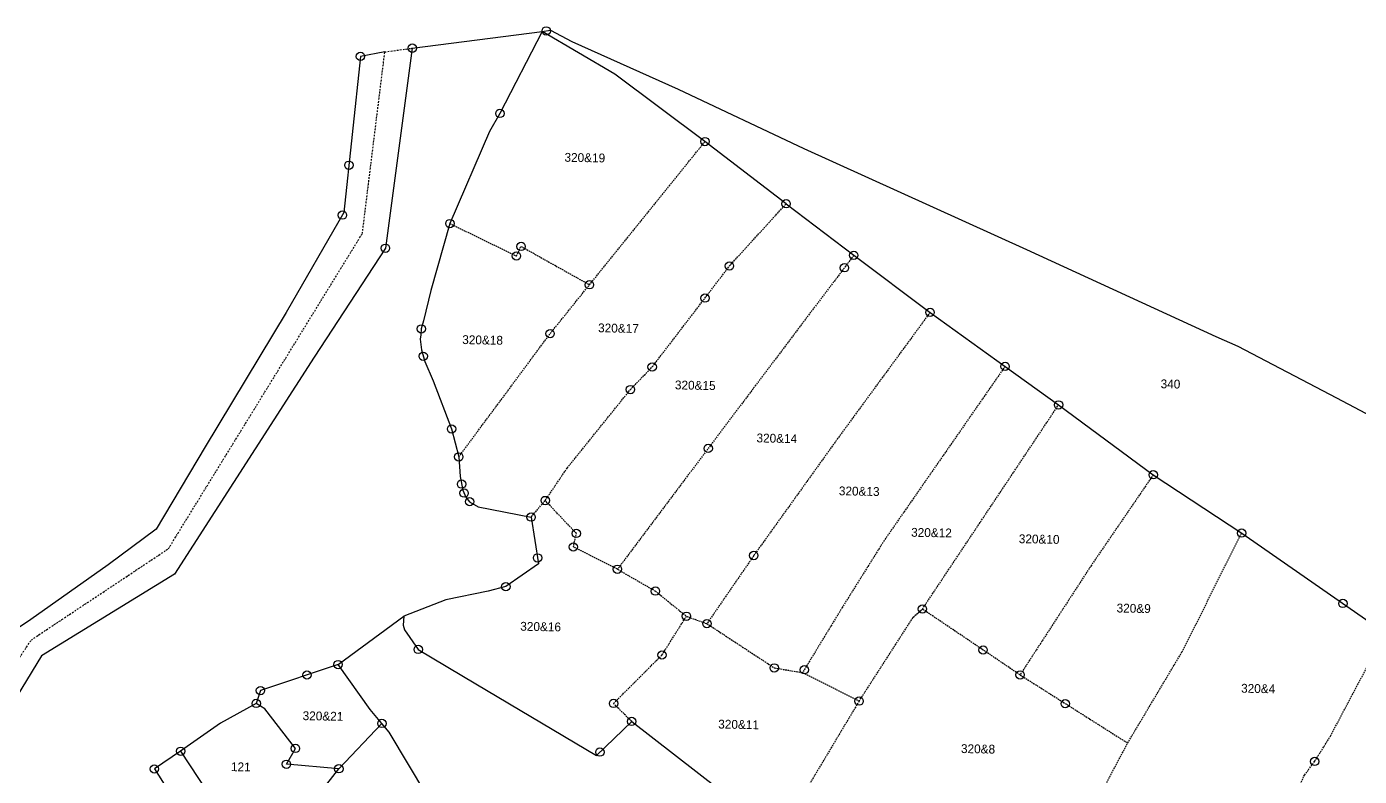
# Model space of a CAD drawing. Header units: metres. Extents: x 282716 to 286267, y 2075266 to 2079640.
# Drawn here: x 284053 to 285401, y 2078882 to 2079640 of the extents above; entities that cross this region are included whole.
import ezdxf
from ezdxf.enums import TextEntityAlignment as Align

# ---------------------------------------------------------------- set-up
doc = ezdxf.new("R2010")
doc.units = ezdxf.units.M
doc.header["$LTSCALE"] = 0.3
doc.header["$MEASUREMENT"] = 0
doc.linetypes.add('DASHDOT', pattern=[1, 0.5, -0.25, 0, -0.25])
doc.linetypes.add('DASHED', pattern=[0.75, 0.5, -0.25])
for name, color, linetype in [('OFF', 1, 'Continuous'), ('POLY_PARCEL', 6, 'Continuous'), ('POLY_SUBPARCEL', 6, 'DASHED'), ('POLY_WATER', 4, 'Continuous'), ('TEXT_PARCEL', 7, 'Continuous'), ('V_BOUND_LINE', 7, 'Continuous'), ('V_BOUND_STREAM_LINE', 7, 'DASHDOT')]:
    doc.layers.add(name, color=color, linetype=linetype)
doc.styles.add('TEXT_MAP', font='', dxfattribs={"height": 2.5})
doc.styles.get('TEXT_MAP').set_extended_font_data('Kruti Dev 050')

msp = doc.modelspace()

# ---------------------------------------------------------------- linework, layer by layer
for centre in [(284578.2, 2079635.6), (284390.2, 2079609.8), (284442.7, 2079618.1), (284531.3, 2079552.1), (284738.7, 2079523.7), (284378.6, 2079499.8), (284820.8, 2079460.8), (284372, 2079449.3), (284480.7, 2079440.8), (284415.5, 2079415.8), (284548, 2079408), (284552.7, 2079417.7), (284889.2, 2079408.7), (284763.4, 2079397.9), (284879.7, 2079396.1), (284621.9, 2079378.9), (284738.7, 2079365.4), (284966.4, 2079351), (284451.8, 2079334.3), (284582.1, 2079329.5), (284453.8, 2079306.6), (284685.3, 2079295.8), (285042.2, 2079296.4), (284663.3, 2079273), (285096.3, 2079257.5), (284482.4, 2079233.1), (284489.7, 2079204.9), (284742, 2079213.5), (284492.5, 2079177.4), (285192.1, 2079186.8), (284495.1, 2079168.3), (284500.7, 2079159.6), (284577.1, 2079160.8), (284562.8, 2079144), (284608.6, 2079127.5), (285281.5, 2079127.9), (284605.6, 2079113.8), (284569.4, 2079102.8), (284788.1, 2079105.2), (284650.2, 2079091.3), (284537.3, 2079073.7), (284688.6, 2079069.2), (285383.9, 2079056.7), (284719.9, 2079043.8), (284958.6, 2079051.1), (284740.7, 2079036.3), (284448.7, 2079010.2), (284695.2, 2079004.6), (285020, 2079009.7), (284367.6, 2078994.9), (284808.8, 2078991.6), (284839.2, 2078989.7), (284336.2, 2078984.4), (285057.4, 2078984.5), (284289.1, 2078968.6), (284284.9, 2078955.7), (284646.2, 2078955.6), (284894.6, 2078958), (285103.1, 2078955.4), (284412, 2078935.4), (284664.6, 2078937.4), (284208.4, 2078907.3), (284324.5, 2078910.2), (284315.4, 2078894.2), (284632.4, 2078906.4), (285355.3, 2078897), (284181.8, 2078889.4), (284368.4, 2078889.6)]:
    msp.add_circle(centre, 4.22)
at = {"layer": 'OFF'}
for p, q in [((284414.9, 2079614.3), (284390.2, 2079609.8)), ((284367.6, 2078994.9), (284434.3, 2079043.9))]:
    msp.add_line(p, q, dxfattribs=at)
at = {"layer": 'POLY_PARCEL'}
for p, q in [((284574, 2079635.1), (284531.3, 2079552.1)), ((284647.5, 2079591.7), (284574, 2079635.1)), ((284738.7, 2079523.7), (284647.5, 2079591.7)), ((284531.3, 2079552.1), (284520.8, 2079533.8)), ((284520.8, 2079533.8), (284480.7, 2079440.8)), ((284820.8, 2079460.8), (284738.7, 2079523.7)), ((284820.8, 2079460.8), (284889.2, 2079408.7)), ((284480.7, 2079440.8), (284461.5, 2079373.1)), ((284889.2, 2079408.7), (284966.4, 2079351)), ((284461.5, 2079373.1), (284454, 2079342.4)), ((284454, 2079342.4), (284451.8, 2079334.3)), ((284966.4, 2079351), (285042.2, 2079296.4)), ((284451.8, 2079334.3), (284451.4, 2079328.3)), ((284451.4, 2079328.3), (284450.8, 2079324)), ((284450.8, 2079324), (284452, 2079313)), ((284452, 2079313), (284455.3, 2079301.3)), ((284455.3, 2079301.3), (284463.9, 2079281.8)), ((285042.2, 2079296.4), (285096.3, 2079257.5)), ((284463.9, 2079281.8), (284482.4, 2079233.1)), ((285096.3, 2079257.5), (285192.1, 2079186.8)), ((284482.4, 2079233.1), (284489.7, 2079204.9)), ((284489.7, 2079204.9), (284491, 2079185)), ((284491, 2079185), (284493.7, 2079171.2)), ((285192.1, 2079186.8), (285281.5, 2079127.9)), ((284493.7, 2079171.2), (284497, 2079164.2)), ((284497, 2079164.2), (284500.7, 2079159.6)), ((284500.7, 2079159.6), (284509.3, 2079154.5)), ((284509.3, 2079154.5), (284562.8, 2079144)), ((284562.8, 2079144), (284570.4, 2079096.8)), ((285281.5, 2079127.9), (285426.6, 2079027.1)), ((284570.4, 2079096.8), (284537.3, 2079073.7)), ((284537.3, 2079073.7), (284519.3, 2079069)), ((284476.5, 2079060.3), (284434.3, 2079043.9)), ((284519.3, 2079069), (284476.5, 2079060.3)), ((284367.6, 2078994.9), (284289.1, 2078968.6)), ((284289.1, 2078968.6), (284284.9, 2078955.7)), ((284284.9, 2078955.7), (284248.7, 2078935.6)), ((284293.5, 2078950.2), (284284.9, 2078955.7)), ((284324.5, 2078910.2), (284293.5, 2078950.2)), ((284248.7, 2078935.6), (284208.4, 2078907.3)), ((284368.4, 2078889.6), (284412, 2078935.4)), ((284208.4, 2078907.3), (284181.8, 2078889.4)), ((284208.4, 2078907.3), (284246.1, 2078849.9)), ((284315.4, 2078894.2), (284324.5, 2078910.2)), ((284181.8, 2078889.4), (284208.3, 2078848)), ((284368.4, 2078889.6), (284315.4, 2078894.2)), ((284340.3, 2078853.9), (284368.4, 2078889.6))]:
    msp.add_line(p, q, dxfattribs=at)
at = {"layer": 'POLY_SUBPARCEL', "ltscale": 10}
for p, q in [((284621.9, 2079378.9), (284738.7, 2079523.7)), ((284763.4, 2079397.9), (284820.8, 2079460.8)), ((284480.7, 2079440.8), (284548, 2079408)), ((284548, 2079408), (284552.7, 2079417.7)), ((284552.7, 2079417.7), (284621.9, 2079378.9)), ((284738.7, 2079365.4), (284763.4, 2079397.9)), ((284889.2, 2079408.7), (284787.3, 2079273.8)), ((284582.1, 2079329.5), (284621.9, 2079378.9)), ((284685.3, 2079295.8), (284738.7, 2079365.4)), ((284966.4, 2079351), (284872.9, 2079223.4)), ((284489.7, 2079204.9), (284582.1, 2079329.5)), ((284663.3, 2079273), (284685.3, 2079295.8)), ((285042.2, 2079296.4), (284919.9, 2079120.3)), ((284599.3, 2079193.6), (284663.3, 2079273)), ((284787.3, 2079273.8), (284650.2, 2079091.3)), ((284958.6, 2079051.1), (285096.3, 2079257.5)), ((284872.9, 2079223.4), (284788.1, 2079105.2)), ((284577.1, 2079160.8), (284599.3, 2079193.6)), ((285192.1, 2079186.8), (285128.5, 2079093.9)), ((284562.8, 2079144), (284577.1, 2079160.8)), ((284608.6, 2079127.5), (284577.1, 2079160.8)), ((284605.6, 2079113.8), (284608.6, 2079127.5)), ((285221.2, 2079007.8), (285281.5, 2079127.9)), ((284650.2, 2079091.3), (284605.6, 2079113.8)), ((284919.9, 2079120.3), (284877.4, 2079052.5)), ((284788.1, 2079105.2), (284740.7, 2079036.3)), ((284650.2, 2079091.3), (284688.6, 2079069.2)), ((285128.5, 2079093.9), (285057.4, 2078984.5)), ((284688.6, 2079069.2), (284719.9, 2079043.8)), ((284877.4, 2079052.5), (284837.4, 2078986.8)), ((284949.4, 2079042.9), (284958.6, 2079051.1)), ((285057.4, 2078984.5), (284958.6, 2079051.1)), ((284695.2, 2079004.6), (284719.9, 2079043.8)), ((284719.9, 2079043.8), (284740.7, 2079036.3)), ((284740.7, 2079036.3), (284808.8, 2078991.6)), ((284894.6, 2078958), (284949.4, 2079042.9)), ((285371.3, 2078922.6), (285426.6, 2079027.1)), ((285166.2, 2078915.6), (285221.2, 2079007.8)), ((284646.2, 2078955.6), (284695.2, 2079004.6)), ((284808.8, 2078991.6), (284837.4, 2078986.8)), ((284837.4, 2078986.8), (284894.6, 2078958)), ((285057.4, 2078984.5), (285166.2, 2078915.6)), ((284664.6, 2078937.4), (284646.2, 2078955.6)), ((284894.6, 2078958), (284835.4, 2078859.1)), ((285132.3, 2078851.8), (285166.2, 2078915.6)), ((285355.3, 2078897), (285371.3, 2078922.6)), ((285345, 2078883.2), (285355.3, 2078897)), ((285329.5, 2078849.4), (285345, 2078883.2))]:
    msp.add_line(p, q, dxfattribs=at)
at = {"layer": 'POLY_WATER'}
for p, q in [((284442.7, 2079618.1), (284415.5, 2079415.8)), ((284390.2, 2079609.8), (284373.6, 2079452.1)), ((284373.6, 2079452.1), (284315, 2079350.9)), ((284415.5, 2079415.8), (284343.4, 2079305.7)), ((284315, 2079350.9), (284233.1, 2079215)), ((284343.4, 2079305.7), (284202.2, 2079086.5)), ((284233.1, 2079215), (284183.5, 2079131.7)), ((284183.5, 2079131.7), (284135.2, 2079095.7)), ((284135.2, 2079095.7), (284057, 2079040.5)), ((284202.2, 2079086.5), (284067.6, 2079003.7)), ((284057, 2079040.5), (284037.5, 2079027.4)), ((284434.3, 2079043.9), (284433.3, 2079034.7)), ((284433.3, 2079034.7), (284434.9, 2079030)), ((284434.9, 2079030), (284448.7, 2079010.2)), ((284448.7, 2079010.2), (284507.1, 2078975.6)), ((284067.6, 2079003.7), (283953.2, 2078815.9)), ((284400, 2078949.6), (284367.6, 2078994.9)), ((284507.1, 2078975.6), (284628.9, 2078903)), ((284412, 2078935.4), (284400, 2078949.6)), ((284419.3, 2078926.7), (284412, 2078935.4)), ((284457.4, 2078862.8), (284419.3, 2078926.7)), ((284628.9, 2078903), (284664.6, 2078937.4)), ((284664.6, 2078937.4), (284811.3, 2078824))]:
    msp.add_line(p, q, dxfattribs=at)
at = {"layer": 'V_BOUND_LINE'}
for p, q in [((284442.7, 2079618.1), (284574, 2079635.1)), ((284574, 2079635.1), (284582.5, 2079636.2)), ((284582.5, 2079636.2), (284604, 2079625)), ((284604, 2079625), (284711.6, 2079576.8)), ((284711.6, 2079576.8), (284838.7, 2079516.6)), ((284838.7, 2079516.6), (285064, 2079414.7)), ((285064, 2079414.7), (285255.5, 2079326.5)), ((285255.5, 2079326.5), (285277.5, 2079316.9)), ((285277.5, 2079316.9), (285377.4, 2079264.7)), ((285377.4, 2079264.7), (285509.3, 2079194.5))]:
    msp.add_line(p, q, dxfattribs=at)
at = {"layer": 'V_BOUND_STREAM_LINE', "ltscale": 10}
for p, q in [((284392.2, 2079430.7), (284414.9, 2079614.3)), ((284414.9, 2079614.3), (284442.7, 2079618.1)), ((284196.1, 2079112.1), (284392.2, 2079430.7)), ((284057.4, 2079019.9), (284196.1, 2079112.1)), ((283933.6, 2078834.9), (284057.4, 2079019.9))]:
    msp.add_line(p, q, dxfattribs=at)

# ---------------------------------------------------------------- texts
at = {"layer": 'TEXT_PARCEL', "style": 'TEXT_MAP'}
for s, p in [('320&19', (284617.2, 2079507.4)), ('320&17', (284651.2, 2079335)), ('320&18', (284513.8, 2079323.1)), ('320&15', (284728.9, 2079277.3)), ('340', (285209.5, 2079278.6)), ('320&14', (284811.4, 2079223.7)), ('320&13', (284894.7, 2079170.2)), ('320&12', (284967.8, 2079128.3)), ('320&10', (285076.7, 2079121.8)), ('320&9', (285172.3, 2079051.8)), ('320&16', (284572.5, 2079033.3)), ('320&4', (285298.2, 2078970.7)), ('320&21', (284352.4, 2078942.9)), ('320&11', (284772.7, 2078934.4)), ('320&8', (285014.9, 2078909.7)), ('121', (284269.3, 2078891.6))]:
    msp.add_text(s, height=8.93, rotation=358.9596, dxfattribs=at).set_placement(p, align=Align.MIDDLE)

doc.saveas('drawing.dxf')
